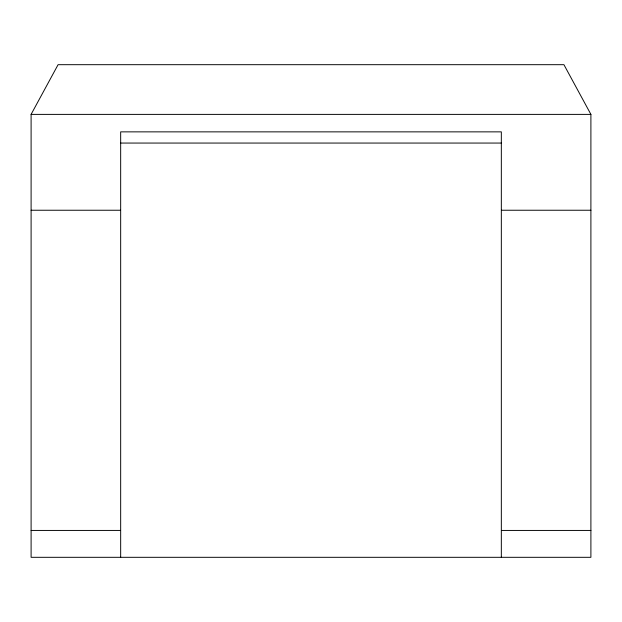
<?xml version="1.0" encoding="UTF-8"?>
<svg xmlns="http://www.w3.org/2000/svg" width="622" height="622" viewBox="0 0 622 622"><rect width="100%" height="100%" fill="white"/><g stroke="black" fill="none" stroke-linecap="round" stroke-linejoin="round"><path stroke-width="0.93" d="M31.1 114.386L58.079 64.688L563.929 64.688L590.9 114.386L590.9 557.312L31.1 557.312L31.1 114.386L590.9 114.386M120.668 143.06L501.332 143.06M31.1 210.236L120.512 210.236M501.487 210.236L590.9 210.236M31.1 530.442L120.512 530.442M501.487 530.442L590.9 530.442M501.332 557.312L501.332 131.864L120.668 131.864L120.668 557.312"/></g></svg>
